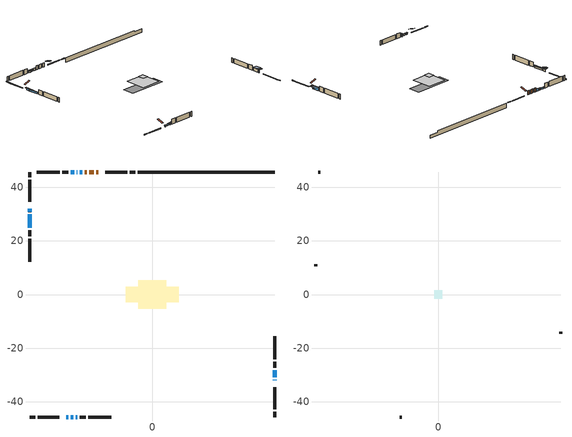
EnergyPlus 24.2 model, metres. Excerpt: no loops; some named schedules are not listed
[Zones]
conditioned space
 floor adiabatic (AdiabaticFloorConstruction): -5.32,-5.32 -5.32,5.32 5.32,5.32 5.32,-5.32 z0.31
 floor foundation (Slab1 construction): -9.86,-2.94 -9.86,2.94 9.86,2.94 9.86,-2.94 z-1.98
 wall outside (RimJoist1 construction): -6.41,45.72 -8.46,45.72 / -45.72,-45.72 -43.68,-45.72 / -45.72,45.72 -45.72,43.68 / 45.72,-45.72 45.72,-43.68 z0.31:0.61
 wall outside (RimJoist2 construction): -9.39,45.72 -17.45,45.72 / -42.75,-45.72 -34.68,-45.72 / -45.72,42.75 -45.72,34.68 / 45.72,-42.75 45.72,-34.68 z0.31:0.61
 wall outside (AdiabaticWallConstruction 1): -20.12,45.72 -20.95,45.72 / -21.87,45.72 -23.45,45.72 / -24.38,45.72 -25.2,45.72 z0.31:2.34
 wall outside (AdiabaticWallConstruction): 45.72,-32.02 45.72,-31.81 z0.31:1.84; -45.72,32.02 -45.72,30.79 z0.31:1.3; -32.02,-45.72 -31.3,-45.72 z0.31:0.92; -30.38,-45.72 -29.48,-45.72 / -26.13,45.72 -27.02,45.72 / -27.95,45.72 -28.25,45.72 z0.31:1.53; -28.56,-45.72 -28.05,-45.72 z0.31:1.38; 45.72,-30.88 45.72,-28.29 z0.31:1.83; -29.18,45.72 -30.4,45.72 / -45.72,29.87 -45.72,24.99 z0.31:1.07
 wall outside (Wall1 construction): -31.33,45.72 -33.59,45.72 / -27.12,-45.72 -24.86,-45.72 / -45.72,24.06 -45.72,21.8 / 45.72,-27.36 45.72,-25.1 z0.31:2.75
 wall outside (Wall2 construction): -34.52,45.72 -43.18,45.72 / -23.93,-45.72 -15.26,-45.72 / -45.72,20.87 -45.72,12.21 / 45.72,-24.17 45.72,-15.51 z0.31:2.75
 wall foundation (FoundationWall1 construction): -5.48,45.72,-1.98 -5.48,45.72,0.31 40.6,45.72,0.31 40.6,45.72,-0.34 45.72,45.72,-0.34 45.72,45.72,-1.98
 window (WindowConstruction 7): 45.72,-32.01 45.72,-31.81 z0.31:1.83
 window (WindowConstruction 5): -45.72,32.01 -45.72,30.79 z0.31:1.3
 window (WindowConstruction 6): -32.01,-45.72 -31.3,-45.72 z0.31:0.92
 window (WindowConstruction 8): -30.37,-45.72 -29.48,-45.72 z0.31:1.53
 window (WindowConstruction 9): -28.56,-45.72 -28.05,-45.72 z0.31:1.38
 window (WindowConstruction): 45.72,-30.88 45.72,-28.29 z0.31:1.83
 window (WindowConstruction 1): -26.13,45.72 -27.02,45.72 z0.31:1.53
 window (WindowConstruction 2): -27.95,45.72 -28.25,45.72 z0.31:1.53
 window (WindowConstruction 3): -29.18,45.72 -30.4,45.72 z0.31:1.07
 window (WindowConstruction 4): -45.72,29.87 -45.72,24.99 z0.31:1.07
 door (Door): -20.12,45.72 -20.95,45.72 z0.31:2.34
 door (Door 1): -21.88,45.72 -23.45,45.72 z0.31:2.34
 door (Door 2): -24.38,45.72 -25.2,45.72 z0.31:2.34
 ceiling adiabatic (AdiabaticFloorConstruction): 5.32,-5.32 5.32,5.32 -5.32,5.32 -5.32,-5.32 z0.31
attic - vented
 floor to conditioned space (Floor1 construction Reversed): -1.58,-1.58 -1.58,1.58 1.58,1.58 1.58,-1.58 z2.75
 wall outside (Wall3 construction): -44.11,45.72 -44.8,45.72 / -14.34,-45.72 -13.65,-45.72 / -45.72,11.28 -45.72,10.59 / 45.72,-14.58 45.72,-13.89 z0.31:2.75
 roof outside (Roof1 construction): -19.19,45.72,2.75 -19.19,42.64,3.78 -18.38,42.64,3.78 -18.38,45.72,2.75; -32.94,-45.72,2.75 -32.94,-42.64,3.78 -33.75,-42.64,3.78 -33.75,-45.72,2.75; -45.72,32.94,2.75 -42.64,32.94,3.78 -42.64,33.75,3.78 -45.72,33.75,2.75; 45.72,-32.94,2.75 42.64,-32.94,3.78 42.64,-33.75,3.78 45.72,-33.75,2.75
shading: 45.72,-31.57 45.72,-32.25 47.55,-32.25 47.55,-31.57 z2.07; -45.72,30.55 -45.72,32.25 -46.33,32.25 -46.33,30.55 z1.54; -31.06,-45.72 -32.25,-45.72 -32.25,-46.33 -31.06,-46.33 z1.16; -27.81,-45.72 -28.8,-45.72 -28.8,-46.33 -27.81,-46.33 z1.62; 45.72,-28.05 45.72,-31.12 47.55,-31.12 47.55,-28.05 z2.07; -30.64,45.72 -28.94,45.72 -28.94,46.33 -30.64,46.33 z1.31; -45.72,24.75 -45.72,30.11 -46.33,30.11 -46.33,24.75 z1.31
[Building]
Building 1: Terrain=Suburbs
[Site:Location]
London AP_ON: Latitude {deg}=43.03; Longitude {deg}=-81.15; Time Zone {hr}=-5; Elevation {m}=278; Keep Site Location Information=Yes
[Site:GroundTemperature:Shallow]
3.98693, 1.93205, 1.76749, 2.74264, 6.6573, 10.5537, 13.9317, 16.0716, 16.2534, 14.513, 11.2211, 7.44421
[Site:WaterMainsTemperature]
Calculation Method=Schedule; Temperature Schedule=mains temperature schedule
[Material] Roughness=Rough; Thermal Absorptance=0.9
Name | Thickness {m} | Conductivity {W/m-K} | Density {kg/m3} | Specific Heat {J/kg-K} | Solar Absorptance | Visible Absorptance
asphalt or fiberglass shingles | 0.00635 | 0.162714 | 1121.4 | 1465.45 | 0.4 | 0.4
ceiling loosefill ins | 0.0846667 | 0.0480833 | 16.02 | 1046.75 | 0.7 | 0.7
ceiling stud and cavity | 0.1397 | 0.0915077 | 65.682 | 1177.47 | 0.7 | 0.7
concrete 4.0 in. | 0.1016 | 1.803125 | 2242.8 | 837.4 | 0.7 | 0.7
concrete 8.0 in. | 0.2032 | 1.803125 | 2242.8 | 837.4 | 0.7 | 0.7
door material | 0.04445 | 0.053851 | 512.64 | 1214.23 | 0.7 | 0.7
door material 1 | 0.04445 | 0.20624 | 512.64 | 1214.23 | 0.7 | 0.7
exterior vertical ins | 0.0460229 | 0.029427 | 32.04 | 1214.23 | 0.7 | 0.7
floor covering | 0.0127 | 0.0433444 | 54.468 | 1339.84 | 0.6 | 0.6
floor rigid ins; wall rigid ins | 0.512978 | 0.029427 | 32.04 | 1214.23 | 0.7 | 0.7
floor stud and cavity | 0.1397 | 1.75129 | 37.0049 | 1207.88 | 0.7 | 0.7
furniture material conditioned space 1 | 0.1524 | 0.115458 | 640.8 | 1214.23 | 0.6 | 0.6
gypsum board | 0.0127 | 0.160291 | 801 | 837.4 | 0.6 | 0.6
gypsum board 1 | 0.0127 | 0.160291 | 801 | 837.4 | 0.7 | 0.7
osb sheathing 0.5 in. | 0.0127 | 0.115458 | 512.64 | 1214.23 | 0.7 | 0.7
osb sheathing 0.75 in. | 0.01905 | 0.115458 | 512.64 | 1214.23 | 0.7 | 0.7
osb sheathing 2.0 in. | 0.0508 | 0.115458 | 512.64 | 1214.23 | 0.7 | 0.7
rim joist rigid ins | 0.051816 | 0.029427 | 32.04 | 1214.23 | 0.7 | 0.7
rim joist stud and cavity | 0.0508 | 0.0452492 | 125.044 | 1163.47 | 0.6 | 0.6
rim joist stud and cavity 1 | 0.0508 | 0.0347766 | 125.044 | 1163.47 | 0.6 | 0.6
wall stud and cavity | 0.1397 | 0.105363 | 139.0536 | 1170.24 | 0.7 | 0.7
wall stud and cavity 1 | 0.1397 | 0.080875 | 139.0536 | 1170.24 | 0.7 | 0.7
wall stud and cavity 2 | 0.0889 | 6.9971 | 50.32683 | 1063.81 | 0.6 | 0.6
wall stud and cavity 3 | 0.0889 | 0.380278 | 52.3479 | 1209.89 | 0.7 | 0.7
wall stud and cavity 4 | 0.0889 | 0.391764 | 83.0341 | 1211.67 | 0.7 | 0.7
wood siding | 0.0254 | 0.102417 | 544.68 | 1172.36 | 0.4 | 0.4
wood siding 1 | 0.00254 | 0.102417 | 544.68 | 1172.36 | 0.4 | 0.4
wood siding 2; wood siding 3; wood siding 4 | 0.0254 | 0.102417 | 544.68 | 1172.36 | 0.7 | 0.7
[WindowMaterial:SimpleGlazingSystem]
Name | U-Factor {W/m2-K} | Solar Heat Gain Coefficient
WindowMaterial | 2.92076 | 0.64
WindowMaterial 1 | 3.00196 | 0.54
WindowMaterial 2 | 3.07975 | 0.4
WindowMaterial 3 | 3.00537 | 0.52
WindowMaterial 4 | 2.99287 | 0.55
WindowMaterial 5 | 3.06158 | 0.43
WindowMaterial 6 | 5.68141 | 0.55
WindowMaterial 7 | 3.03773 | 0.45
[Construction]
AdiabaticFloorConstruction: floor stud and cavity, floor rigid ins, osb sheathing 0.75 in., floor covering
AdiabaticWallConstruction: wood siding 3, wall rigid ins, wall stud and cavity 3, gypsum board
AdiabaticWallConstruction 1: wood siding 4, wall rigid ins, wall stud and cavity 3, gypsum board
Door: door material
Door 1; Door 2: door material 1
Floor1 construction Reversed: gypsum board, ceiling stud and cavity, ceiling loosefill ins
FoundationWall1 construction: concrete 8.0 in., gypsum board 1
furniture construction conditioned space 1: furniture material conditioned space 1
PartitionWallConstruction: gypsum board, wall stud and cavity 4, gypsum board
RimJoist1 construction: wood siding 2, rim joist rigid ins, osb sheathing 2.0 in., rim joist stud and cavity
RimJoist2 construction: wood siding 2, rim joist rigid ins, osb sheathing 2.0 in., rim joist stud and cavity 1
Roof1 construction: asphalt or fiberglass shingles
Slab1 construction: concrete 4.0 in.
Wall1 construction: wood siding, osb sheathing 0.5 in., wall stud and cavity, gypsum board
Wall2 construction: wood siding, osb sheathing 0.5 in., wall stud and cavity 1, gypsum board
Wall3 construction: wood siding 1, wall stud and cavity 2
WindowConstruction: WindowMaterial
WindowConstruction 1: WindowMaterial 1
WindowConstruction 2: WindowMaterial 2
WindowConstruction 3; WindowConstruction 4: WindowMaterial 3
WindowConstruction 5: WindowMaterial 4
WindowConstruction 6: WindowMaterial 5
WindowConstruction 7: WindowMaterial 6
WindowConstruction 8; WindowConstruction 9: WindowMaterial 7
[Zone] Multiplier=1; Part of Total Floor Area=Yes
Name | Volume {m3}
attic - vented | 1.66667
conditioned space | 568.3
[Space]
Name | Zone | Volume {m3}
attic - vented 1 | attic - vented | 1.66667
conditioned space 1 | conditioned space | 568.3
[ZoneInfiltration:EffectiveLeakageArea]
infil attic - vented 1: Zone or Space=attic - vented 1; Schedule=Always On Discrete; Effective Air Leakage Area {cm2}=436.364; Stack Coefficient=0.000240956; Wind Coefficient=1.04879e-05
[ZoneMixing]
whole house fan mix: Zone or Space=attic - vented; Schedule=Always On Continuous; Design Flow Rate Calculation Method=Flow/Zone; Design Flow Rate {m3/s}=0; Source Zone or Space=conditioned space
[SurfaceProperty:ExposedFoundationPerimeter]
Slab1: Exposed Perimeter Calculation Method=TotalExposedPerimeter; Total Exposed Perimeter {m}=51.206
[InternalMass] Zone or ZoneList=conditioned space; Space or SpaceList=conditioned space 1
Name | Construction | Surface Area {m2}
furniture mass conditioned space 1 | furniture construction conditioned space 1 | 91.6161
partition wall mass | PartitionWallConstruction | 229.04
[Lights]
interior lighting: Zone or ZoneList or Space or SpaceList=conditioned space 1; Schedule=interior lighting schedule; Design Level Calculation Method=LightingLevel; Lighting Level {W}=343.2; Return Air Fraction=0; Fraction Radiant=0.6; Fraction Visible=0.2; Fraction Replaceable=1
[People]
occupants: Zone or ZoneList or Space or SpaceList=conditioned space 1; Number of People Schedule=occupants schedule; Number of People Calculation Method=People; Number of People=3; Fraction Radiant=0.314171; Sensible Heat Fraction=0.56303; Activity Level Schedule=occupants activity schedule; Carbon Dioxide Generation Rate {m3/s-W}=0; Enable ASHRAE 55 Comfort Warnings=No; Mean Radiant Temperature Calculation Type=EnclosureAveraged
[ElectricEquipment] Zone or ZoneList or Space or SpaceList=conditioned space 1; Design Level Calculation Method=EquipmentLevel
Name | Schedule | Design Level {W} | Fraction Latent | Fraction Radiant | Fraction Lost
clothes dryer | clothes dryer schedule | 140.772 | 0.015 | 0.081 | 0.85
clothes washer | clothes washer schedule | 32.1985 | 0.03 | 0.162 | 0.7
cooking range | cooking range schedule | 215.147 | 0.08 | 0.432 | 0.2
dishwasher | dishwasher schedule | 66.8632 | 0.3 | 0.18 | 0.4
fridge | fridge schedule | 72.9452 | 0 | 0.6 | 0
mech vent bath fan 0 | mech vent bath fan 0 schedule | 25.1 | 0 | 0 | 1
mech vent bath fan 1 | mech vent bath fan 1 schedule | 25.1 | 0 | 0 | 1
mech vent house fan | mech vent house fan schedule | 0 | 0 | 0 | 1
mech vent house fan cfis | mech vent house fan cfis schedule | 0 | 0 | 0 | 0
misc plug loads | misc plug loads schedule | 494.7 | 0.045 | 0.513 | 0.1
whole house fan | Always On Discrete | 0 | 0 | 0 | 1
[OtherEquipment] Zone or ZoneList or Space or SpaceList=conditioned space 1; Design Level Calculation Method=EquipmentLevel
Name | Fuel Type | Schedule | Design Level {W} | Fraction Latent | Fraction Radiant | Fraction Lost
clothes dryer 1 | Electricity | clothes dryer schedule | 0 | 0.015 | 0.081 | 0.85
cooking range 1 | Electricity | cooking range schedule | 0 | 0.08 | 0.432 | 0.2
general water use latent | None | general water use schedule | 62.594 | 1 | 0 | 0
general water use sensible | None | general water use schedule | -61.6891 | 0 | 0.6 | 0
mech vent house fan latent load | None | Always On Discrete | 0 | 1 | 0 | 0
mech vent house fan sensible load | None | Always On Discrete | 0 | 0 | 0 | 0
water heater energy adjustment1 | NaturalGas | Always On Discrete | 0.01 | 0 | 0 | 1
[ZoneInfiltration:DesignFlowRate] Zone or ZoneList or Space or SpaceList=conditioned space 1; Schedule=Always On Discrete; Design Flow Rate Calculation Method=Flow/Zone; Design Flow Rate {m3/s}=0
infil flow; natural vent flow; whole house fan flow
[AvailabilityManager:Scheduled]
central ac and furnace airloop Availability Manager: Schedule=Always On Discrete
[Foundation:Kiva]
Foundation Kiva 1: Initial Indoor Air Temperature {C}=18; Wall Height Above Grade {m}=0.309982; Wall Depth Below Slab {m}=0.2032; Custom Block Material Name 1=exterior vertical ins; Custom Block Depth 1 {m}=2.28999; Custom Block X Position 1 {m}=0.2159; Custom Block Z Position 1 {m}=0
[Foundation:Kiva:Settings]
Soil Conductivity {W/m-K}=0.849921; Soil Density {kg/m3}=1842.3; Soil Specific Heat {J/kg-K}=418.7; Ground Solar Absorptivity=0.9; Ground Thermal Absorptivity=0.9; Ground Surface Roughness {m}=0.03; Far-Field Width {m}=40; Deep-Ground Boundary Condition=ZeroFlux; Deep-Ground Depth {m}=40; Minimum Cell Dimension {m}=0.2; Maximum Cell Growth Coefficient=3; Simulation Timestep=Timestep
[Exterior:Lights]
exterior lighting: Schedule=exterior lighting schedule; Design Level {W}=75.6
[EnergyManagementSystem:GlobalVariable]
central_ac_and_furnace_airloop_Fan_RTF
infil_program_Qfan
infil_program_Qinf
natural_vent_program_Qnv
natural_vent_program_Qwhf
[EnergyManagementSystem:Sensor]
Name | Output:Variable or Output:Meter Index Key | Output:Variable or Output:Meter
airflow_gain | infil flow | Infiltration Sensible Heat Gain Energy
airflow_gain_1 | natural vent flow | Infiltration Sensible Heat Gain Energy
airflow_gain_2 | whole house fan flow | Infiltration Sensible Heat Gain Energy
airflow_loss | infil flow | Infiltration Sensible Heat Loss Energy
airflow_loss_1 | natural vent flow | Infiltration Sensible Heat Loss Energy
airflow_loss_2 | whole house fan flow | Infiltration Sensible Heat Loss Energy
clg_load_cond |  | Cooling:EnergyTransfer:Zone:CONDITIONED SPACE
clg_sp_s; clg_sp_s_1 | cooling setpoint | Schedule Value
clothes_dryer_exhaust_0_sch_s | clothes dryer exhaust 0 schedule | Schedule Value
cool_season | cooling season schedule | Schedule Value
htg_load_cond |  | Heating:EnergyTransfer:Zone:CONDITIONED SPACE
htg_sp_s; htg_sp_s_1 | heating setpoint | Schedule Value
ig_ee_conv | clothes dryer | Electric Equipment Convective Heating Energy
ig_ee_conv_2 | cooking range | Electric Equipment Convective Heating Energy
ig_ee_conv_4 | fridge | Electric Equipment Convective Heating Energy
ig_ee_conv_5 | misc plug loads | Electric Equipment Convective Heating Energy
ig_ee_conv_6 | whole house fan | Electric Equipment Convective Heating Energy
ig_ee_rad | clothes dryer | Electric Equipment Radiant Heating Energy
ig_ee_rad_2 | cooking range | Electric Equipment Radiant Heating Energy
ig_ee_rad_4 | fridge | Electric Equipment Radiant Heating Energy
ig_ee_rad_5 | misc plug loads | Electric Equipment Radiant Heating Energy
ig_ee_rad_6 | whole house fan | Electric Equipment Radiant Heating Energy
ig_lgt_conv | interior lighting | Lights Convective Heating Energy
ig_lgt_rad | interior lighting | Lights Radiant Heating Energy
ig_lgt_vis | interior lighting | Lights Visible Radiation Heating Energy
ig_oe_conv | clothes dryer 1 | Other Equipment Convective Heating Energy
ig_oe_conv_1 | cooking range 1 | Other Equipment Convective Heating Energy
ig_oe_conv_2 | general water use latent | Other Equipment Convective Heating Energy
ig_oe_conv_3 | general water use sensible | Other Equipment Convective Heating Energy
ig_oe_conv_4 | water heater energy adjustment1 | Other Equipment Convective Heating Energy
ig_oe_rad | clothes dryer 1 | Other Equipment Radiant Heating Energy
ig_oe_rad_1 | cooking range 1 | Other Equipment Radiant Heating Energy
ig_oe_rad_2 | general water use latent | Other Equipment Radiant Heating Energy
ig_oe_rad_3 | general water use sensible | Other Equipment Radiant Heating Energy
ig_oe_rad_4 | water heater energy adjustment1 | Other Equipment Radiant Heating Energy
ig_ppl_conv | occupants | People Convective Heating Energy
ig_ppl_rad | occupants | People Radiant Heating Energy
im_conv | furniture mass conditioned space 1 | Surface Inside Face Convection Heat Gain Energy
im_conv_1 | partition wall mass | Surface Inside Face Convection Heat Gain Energy
im_ig | furniture mass conditioned space 1 | Surface Inside Face Internal Gains Radiation Heat Gain Energy
im_ig_1 | partition wall mass | Surface Inside Face Internal Gains Radiation Heat Gain Energy
im_lgt | furniture mass conditioned space 1 | Surface Inside Face Lights Radiation Heat Gain Energy
im_lgt_1 | partition wall mass | Surface Inside Face Lights Radiation Heat Gain Energy
im_sol | furniture mass conditioned space 1 | Surface Inside Face Solar Radiation Heat Gain Energy
im_sol_1 | partition wall mass | Surface Inside Face Solar Radiation Heat Gain Energy
im_surf | furniture mass conditioned space 1 | Surface Inside Face Net Surface Thermal Radiation Heat Gain Energy
im_surf_1 | partition wall mass | Surface Inside Face Net Surface Thermal Radiation Heat Gain Energy
mech_vent_bath_fan_0_sch_s | mech vent bath fan 0 schedule | Schedule Value
mech_vent_bath_fan_1_sch_s | mech vent bath fan 1 schedule | Schedule Value
mv_conv | mech vent bath fan 0 | Electric Equipment Convective Heating Energy
mv_conv_1 | mech vent bath fan 1 | Electric Equipment Convective Heating Energy
mv_conv_2 | mech vent house fan | Electric Equipment Convective Heating Energy
mv_conv_3 | mech vent house fan cfis | Electric Equipment Convective Heating Energy
mv_conv_4 | mech vent house fan latent load | Other Equipment Convective Heating Energy
mv_conv_5 | mech vent house fan sensible load | Other Equipment Convective Heating Energy
mv_rad | mech vent bath fan 0 | Electric Equipment Radiant Heating Energy
mv_rad_1 | mech vent bath fan 1 | Electric Equipment Radiant Heating Energy
mv_rad_2 | mech vent house fan | Electric Equipment Radiant Heating Energy
mv_rad_3 | mech vent house fan cfis | Electric Equipment Radiant Heating Energy
mv_rad_4 | mech vent house fan latent load | Other Equipment Radiant Heating Energy
mv_rad_5 | mech vent house fan sensible load | Other Equipment Radiant Heating Energy
natural_vent_s | natural vent schedule | Schedule Value
out_pb_s |  | Site Outdoor Air Barometric Pressure
out_wt_s |  | Site Outdoor Air Humidity Ratio
site_vw_s |  | Site Wind Speed
ss_back_out | Window1 | Surface Window Shortwave from Zone Back Out Window Heat Transfer Rate
ss_back_out_1 | Window10 | Surface Window Shortwave from Zone Back Out Window Heat Transfer Rate
ss_back_out_2 | Window11 | Surface Window Shortwave from Zone Back Out Window Heat Transfer Rate
ss_back_out_3 | Window12 | Surface Window Shortwave from Zone Back Out Window Heat Transfer Rate
ss_back_out_4 | Window14 | Surface Window Shortwave from Zone Back Out Window Heat Transfer Rate
ss_back_out_5 | Window2 | Surface Window Shortwave from Zone Back Out Window Heat Transfer Rate
ss_back_out_6 | Window3 | Surface Window Shortwave from Zone Back Out Window Heat Transfer Rate
ss_back_out_7 | Window4 | Surface Window Shortwave from Zone Back Out Window Heat Transfer Rate
ss_back_out_8 | Window5 | Surface Window Shortwave from Zone Back Out Window Heat Transfer Rate
ss_back_out_9 | Window6 | Surface Window Shortwave from Zone Back Out Window Heat Transfer Rate
ss_conv | Door1 | Surface Inside Face Convection Heat Gain Energy
ss_conv_1 | Door2 | Surface Inside Face Convection Heat Gain Energy
ss_conv_10 | Window4 | Surface Inside Face Convection Heat Gain Energy
ss_conv_11 | Window5 | Surface Inside Face Convection Heat Gain Energy
ss_conv_12 | Window6 | Surface Inside Face Convection Heat Gain Energy
ss_conv_2 | Door4 | Surface Inside Face Convection Heat Gain Energy
ss_conv_3 | Window1 | Surface Inside Face Convection Heat Gain Energy
ss_conv_4 | Window10 | Surface Inside Face Convection Heat Gain Energy
ss_conv_5 | Window11 | Surface Inside Face Convection Heat Gain Energy
ss_conv_6 | Window12 | Surface Inside Face Convection Heat Gain Energy
ss_conv_7 | Window14 | Surface Inside Face Convection Heat Gain Energy
ss_conv_8 | Window2 | Surface Inside Face Convection Heat Gain Energy
ss_conv_9 | Window3 | Surface Inside Face Convection Heat Gain Energy
ss_ig | Door1 | Surface Inside Face Internal Gains Radiation Heat Gain Energy
ss_ig_1 | Door2 | Surface Inside Face Internal Gains Radiation Heat Gain Energy
ss_ig_10 | Window4 | Surface Inside Face Internal Gains Radiation Heat Gain Energy
ss_ig_11 | Window5 | Surface Inside Face Internal Gains Radiation Heat Gain Energy
ss_ig_12 | Window6 | Surface Inside Face Internal Gains Radiation Heat Gain Energy
ss_ig_2 | Door4 | Surface Inside Face Internal Gains Radiation Heat Gain Energy
ss_ig_3 | Window1 | Surface Inside Face Internal Gains Radiation Heat Gain Energy
ss_ig_4 | Window10 | Surface Inside Face Internal Gains Radiation Heat Gain Energy
ss_ig_5 | Window11 | Surface Inside Face Internal Gains Radiation Heat Gain Energy
ss_ig_6 | Window12 | Surface Inside Face Internal Gains Radiation Heat Gain Energy
ss_ig_7 | Window14 | Surface Inside Face Internal Gains Radiation Heat Gain Energy
ss_ig_8 | Window2 | Surface Inside Face Internal Gains Radiation Heat Gain Energy
ss_ig_9 | Window3 | Surface Inside Face Internal Gains Radiation Heat Gain Energy
ss_lgt | Door1 | Surface Inside Face Lights Radiation Heat Gain Energy
ss_lgt_1 | Door2 | Surface Inside Face Lights Radiation Heat Gain Energy
ss_lgt_2 | Door4 | Surface Inside Face Lights Radiation Heat Gain Energy
ss_sol | Door1 | Surface Inside Face Solar Radiation Heat Gain Energy
ss_sol_1 | Door2 | Surface Inside Face Solar Radiation Heat Gain Energy
ss_sol_2 | Door4 | Surface Inside Face Solar Radiation Heat Gain Energy
ss_surf | Door1 | Surface Inside Face Net Surface Thermal Radiation Heat Gain Energy
ss_surf_1 | Door2 | Surface Inside Face Net Surface Thermal Radiation Heat Gain Energy
ss_surf_10 | Window4 | Surface Inside Face Net Surface Thermal Radiation Heat Gain Energy
ss_surf_11 | Window5 | Surface Inside Face Net Surface Thermal Radiation Heat Gain Energy
ss_surf_12 | Window6 | Surface Inside Face Net Surface Thermal Radiation Heat Gain Energy
ss_surf_2 | Door4 | Surface Inside Face Net Surface Thermal Radiation Heat Gain Energy
ss_surf_3 | Window1 | Surface Inside Face Net Surface Thermal Radiation Heat Gain Energy
ss_surf_4 | Window10 | Surface Inside Face Net Surface Thermal Radiation Heat Gain Energy
ss_surf_5 | Window11 | Surface Inside Face Net Surface Thermal Radiation Heat Gain Energy
ss_surf_6 | Window12 | Surface Inside Face Net Surface Thermal Radiation Heat Gain Energy
ss_surf_7 | Window14 | Surface Inside Face Net Surface Thermal Radiation Heat Gain Energy
ss_surf_8 | Window2 | Surface Inside Face Net Surface Thermal Radiation Heat Gain Energy
ss_surf_9 | Window3 | Surface Inside Face Net Surface Thermal Radiation Heat Gain Energy
ss_trans_in | Window1 | Surface Window Transmitted Solar Radiation Rate
ss_trans_in_1 | Window10 | Surface Window Transmitted Solar Radiation Rate
ss_trans_in_2 | Window11 | Surface Window Transmitted Solar Radiation Rate
ss_trans_in_3 | Window12 | Surface Window Transmitted Solar Radiation Rate
ss_trans_in_4 | Window14 | Surface Window Transmitted Solar Radiation Rate
ss_trans_in_5 | Window2 | Surface Window Transmitted Solar Radiation Rate
ss_trans_in_6 | Window3 | Surface Window Transmitted Solar Radiation Rate
ss_trans_in_7 | Window4 | Surface Window Transmitted Solar Radiation Rate
ss_trans_in_8 | Window5 | Surface Window Transmitted Solar Radiation Rate
ss_trans_in_9 | Window6 | Surface Window Transmitted Solar Radiation Rate
ss_trans_out | Window1 | Surface Inside Face Initial Transmitted Diffuse Transmitted Out Window Solar Radiation Rate
ss_trans_out_1 | Window10 | Surface Inside Face Initial Transmitted Diffuse Transmitted Out Window Solar Radiation Rate
ss_trans_out_2 | Window11 | Surface Inside Face Initial Transmitted Diffuse Transmitted Out Window Solar Radiation Rate
ss_trans_out_3 | Window12 | Surface Inside Face Initial Transmitted Diffuse Transmitted Out Window Solar Radiation Rate
ss_trans_out_4 | Window14 | Surface Inside Face Initial Transmitted Diffuse Transmitted Out Window Solar Radiation Rate
ss_trans_out_5 | Window2 | Surface Inside Face Initial Transmitted Diffuse Transmitted Out Window Solar Radiation Rate
ss_trans_out_6 | Window3 | Surface Inside Face Initial Transmitted Diffuse Transmitted Out Window Solar Radiation Rate
ss_trans_out_7 | Window4 | Surface Inside Face Initial Transmitted Diffuse Transmitted Out Window Solar Radiation Rate
ss_trans_out_8 | Window5 | Surface Inside Face Initial Transmitted Diffuse Transmitted Out Window Solar Radiation Rate
ss_trans_out_9 | Window6 | Surface Inside Face Initial Transmitted Diffuse Transmitted Out Window Solar Radiation Rate
s_conv | Floor1 | Surface Inside Face Convection Heat Gain Energy
s_conv_1 | FoundationWall1 | Surface Inside Face Convection Heat Gain Energy
s_conv_10 | RimJoist2:270 | Surface Inside Face Convection Heat Gain Energy
s_conv_11 | RimJoist2:90 | Surface Inside Face Convection Heat Gain Energy
s_conv_12 | Slab1 | Surface Inside Face Convection Heat Gain Energy
s_conv_13 | Wall1:0 | Surface Inside Face Convection Heat Gain Energy
s_conv_14 | Wall1:180 | Surface Inside Face Convection Heat Gain Energy
s_conv_15 | Wall1:270 | Surface Inside Face Convection Heat Gain Energy
s_conv_16 | Wall1:90 | Surface Inside Face Convection Heat Gain Energy
s_conv_17 | Wall2:0 | Surface Inside Face Convection Heat Gain Energy
s_conv_18 | Wall2:180 | Surface Inside Face Convection Heat Gain Energy
s_conv_19 | Wall2:270 | Surface Inside Face Convection Heat Gain Energy
s_conv_2 | inferred conditioned ceiling | Surface Inside Face Convection Heat Gain Energy
s_conv_20 | Wall2:90 | Surface Inside Face Convection Heat Gain Energy
s_conv_3 | inferred conditioned floor | Surface Inside Face Convection Heat Gain Energy
s_conv_4 | RimJoist1:0 | Surface Inside Face Convection Heat Gain Energy
s_conv_5 | RimJoist1:180 | Surface Inside Face Convection Heat Gain Energy
s_conv_6 | RimJoist1:270 | Surface Inside Face Convection Heat Gain Energy
